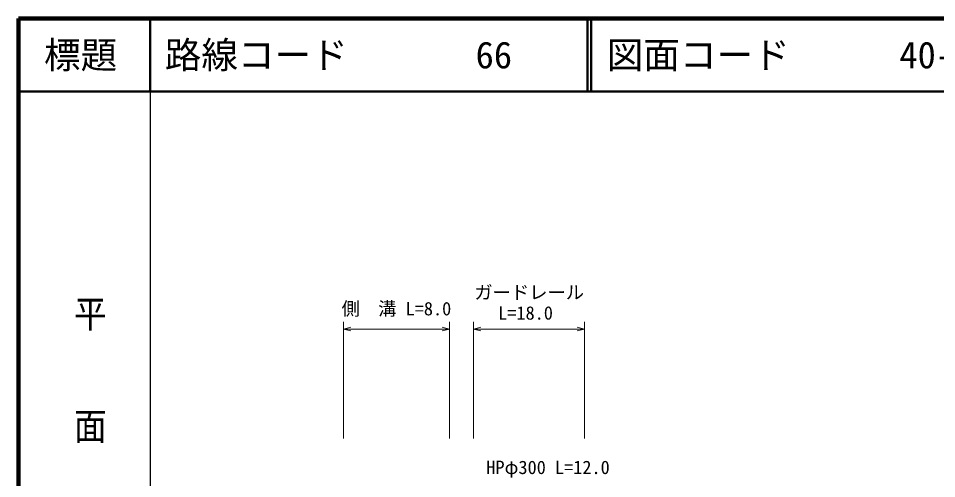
# Model space of a CAD drawing. Units: millimetres, scale not verified. Extents: x 40000 to 680000, y 20000 to 380000.
# Drawn here: x 40000 to 165445, y 317125 to 380000 of the extents above; entities that cross this region are included whole.
import ezdxf
from ezdxf.enums import TextEntityAlignment as Align

# ---------------------------------------------------------------- set-up
doc = ezdxf.new("R2010")
doc.units = ezdxf.units.MM
doc.header["$LTSCALE"] = 1000
for name, color, linetype, lineweight in [('M-STR-HTXT', 7, 'Continuous', 13), ('M-TTL', 2, 'Continuous', 140), ('M-TTL-BAND', 7, 'Continuous', 25), ('M-TTL-LINE', 7, 'Continuous', 50), ('M-TTL-TXT', 7, 'Continuous', 13)]:
    doc.layers.add(name, color=color, linetype=linetype, lineweight=lineweight)
doc.styles.add('@ＭＳ ゴシック', font='')
doc.styles.add('ＭＳ ゴシック', font='')
doc.styles.get('@ＭＳ ゴシック').set_extended_font_data('@MS Gothic')
doc.styles.get('ＭＳ ゴシック').set_extended_font_data('MS Gothic')

msp = doc.modelspace()

# ---------------------------------------------------------------- linework, layer by layer
at = {"layer": 'M-STR-HTXT'}
for p, q in [((84400, 322623), (84400, 338544)), ((84400, 337544), (85400, 337794)), ((98875, 337544), (84400, 337544)), ((84400, 337544), (85400, 337294)), ((98875, 337544), (97875, 337794)), ((98875, 337544), (97875, 337294)), ((98875, 322623), (98875, 338544)), ((102160, 322623), (102160, 338544)), ((102160, 337544), (103160, 337794)), ((102160, 337544), (117322, 337544)), ((102160, 337544), (103160, 337294)), ((117322, 337544), (116322, 337794)), ((117322, 337544), (116322, 337294)), ((117322, 322623), (117322, 338544))]:
    msp.add_line(p, q, dxfattribs=at)
at = {"layer": 'M-TTL'}
for p, q in [((40000, 380000), (40000, 20000)), ((680000, 380000), (40000, 380000))]:
    msp.add_line(p, q, dxfattribs=at)
at = {"layer": 'M-TTL-BAND'}
msp.add_line((58000, 370000), (58000, 20000), dxfattribs=at)
at = {"layer": 'M-TTL-LINE'}
for p, q in [((58000, 380000), (58000, 370000)), ((117750, 380000), (117750, 370000)), ((118250, 380000), (118250, 370000)), ((40000, 370000), (680000, 370000))]:
    msp.add_line(p, q, dxfattribs=at)

# ---------------------------------------------------------------- texts
at = {"layer": 'M-STR-HTXT', "style": 'ＭＳ ゴシック'}
for s, p in [('ガードレール', (109785, 341106)), ('側\u3000溝 L=8.0', (91644, 338878))]:
    msp.add_text(s, height=1833, dxfattribs=at).set_placement(p, align=Align.BOTTOM_CENTER)
for s, p in [('L=18.0', (105545, 338294)), ('HPφ300 L=12.0', (103927, 317199))]:
    msp.add_text(s, height=1833, dxfattribs=at).set_placement(p, align=Align.BOTTOM_LEFT)
at = {"layer": 'M-TTL-BAND', "style": '@ＭＳ ゴシック', "width": 1.15}
msp.add_text('平\u3000\u3000面\u3000\u3000図', height=3258, rotation=270, dxfattribs=at).set_placement((49777, 306475), align=Align.MIDDLE_RIGHT)
at = {"layer": 'M-TTL-TXT', "style": 'ＭＳ ゴシック'}
msp.add_text('標題', height=3666, dxfattribs=at).set_placement((48500, 375000), align=Align.MIDDLE_CENTER)
for s, p in [('路線コード       66', (60000, 375000)), ('図面コード      40-0', (120380, 375000))]:
    msp.add_text(s, height=3666, dxfattribs=at).set_placement(p, align=Align.MIDDLE_LEFT)

doc.saveas('drawing.dxf')
